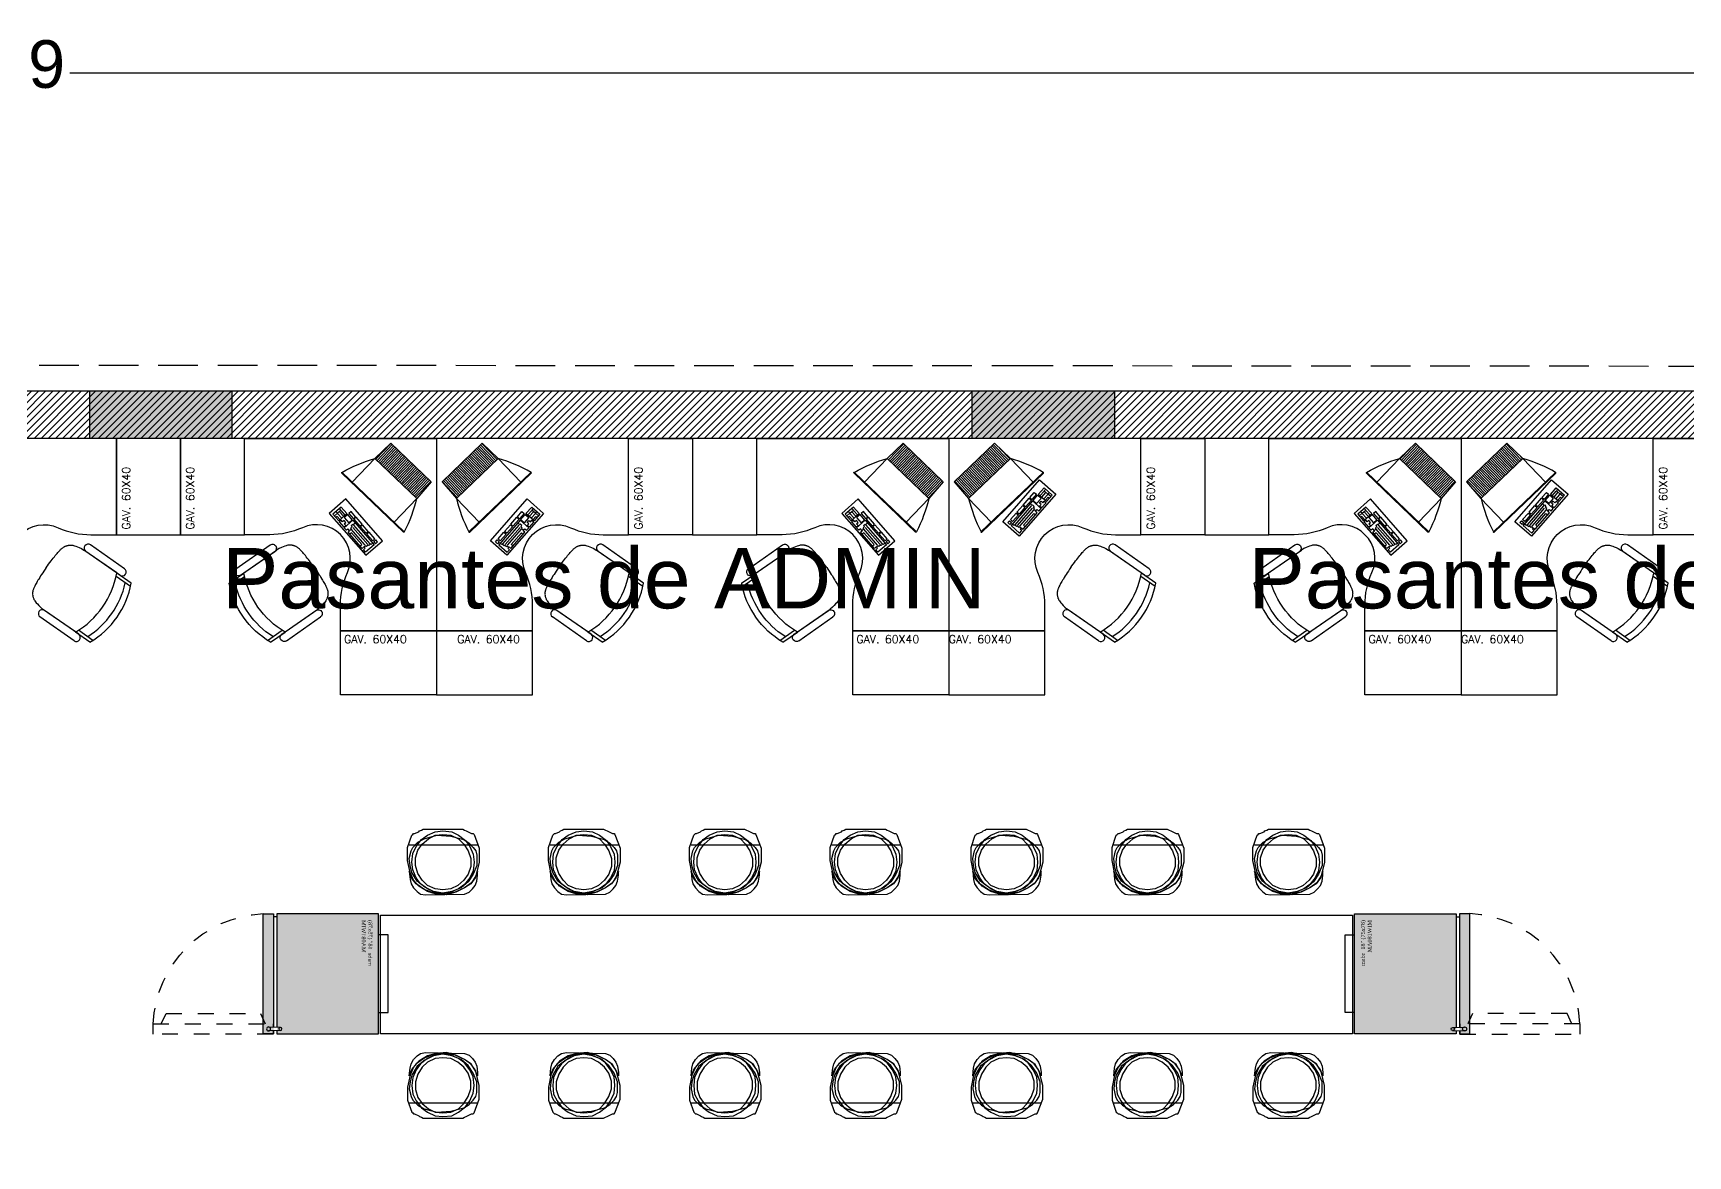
# Model space of a CAD drawing. Header units: millimetres. Extents: x -101 to 3415, y -52 to 1366.
# Drawn here: x 21.1 to 31.52, y 97.95 to 105.02 of the extents above; entities that cross this region are included whole.
import ezdxf

# ---------------------------------------------------------------- set-up
doc = ezdxf.new("R2010")
doc.units = ezdxf.units.MM
for name, pattern in [('-XR 1_ARQUITECTURA TIPO N1-N14-EF$0$HIDDEN2', [0.1875, 0.125, -0.0625]), ('XR LINDERO SUPERIOR$0$A-100a LALA IRAPUATO nave equipo$0$HIDDEN', [0.375, 0.25, -0.125]), ('XR SOTANO 1$0$HIDDEN', [0.375, 0.25, -0.125])]:
    doc.linetypes.add(name, pattern=pattern)
doc.layers.add('-XR 1_ARQUITECTURA TIPO N1-N14-EF$0$DEPTOS MUEBLES COLOR CARPETA DE VENTAS', color=254, linetype='Continuous', plot=False)
for name, color, linetype in [('00_ARQ', 8, 'Continuous'), ('ARQ', 8, 'Continuous'), ('ARQ_MOBILIARIO', 8, 'Continuous'), ('XR EJES SUPERIORES$0$A-COTAS', 8, 'Continuous')]:
    doc.layers.add(name, color=color, linetype=linetype)
doc.styles.add('-XR 1_ARQUITECTURA TIPO N1-N14-EF$0$Standard', font='arial.ttf')
doc.styles.add('ROMANS', font='romans.shx')
doc.styles.add('TÍTULO', font='arial.ttf', dxfattribs={"height": 0.19})
doc.styles.add('XR EJES SUPERIORES$0$Standard', font='arial.ttf')
doc.dimstyles.new('XR EJES SUPERIORES$0$PAÑOS50', dxfattribs={"dimscale": 0.5, "dimtxt": 0.6, "dimasz": 0.3, "dimexe": 0.18, "dimexo": 0.1, "dimgap": 0.09, "dimtad": 0, "dimtih": 1, "dimtoh": 1, "dimzin": 0, "dimdsep": 46, "dimtxsty": 'XR EJES SUPERIORES$0$Standard', "dimblk": 'XR EJES SUPERIORES$0$_ArchTick', "dimcen": 0.09, "dimclrd": 256, "dimclre": 256, "dimclrt": 2, "dimadec": 0, "dimazin": 0, "dimtfac": 1, "dimtix": 1, "dimtmove": 2, "dimatfit": 3, "dimldrblk": 'XR EJES SUPERIORES$0$_ArchTick', "dimfxl": 0.18, "dimtvp": 0.18, "dimtolj": 1, "dimtzin": 0, "dimarcsym": 0})

# ---------------------------------------------------------------- blocks, each defined once
blk = doc.blocks.new('XR COLUMNAS SUPERIORES')
at = {"layer": '00_ARQ', "linetype": 'ByBlock'}
h = blk.add_hatch(color=256, dxfattribs=at)
h.dxf.hatch_style = 1
h.paths.add_polyline_path([(14.269, -0.493), (13.373, -0.493), (13.373, -0.193), (14.269, -0.193)])
h = blk.add_hatch(color=256, dxfattribs=at)
h.dxf.hatch_style = 1
h.paths.add_polyline_path([(19.828, -0.493), (18.931, -0.493), (18.931, -0.193), (19.828, -0.193)])
for points in [[(14.269, -0.493), (13.373, -0.493), (13.373, -0.193), (14.269, -0.193)], [(19.828, -0.493), (18.931, -0.493), (18.931, -0.193), (19.828, -0.193)]]:
    blk.add_lwpolyline(points, close=True, dxfattribs=at)
blk = doc.blocks.new('XR EJES SUPERIORES$0$_ArchTick')
at = {"color": 0, "linetype": 'ByBlock', "const_width": 0.15}
blk.add_lwpolyline([(-0.5, -0.5), (0.5, 0.5)], dxfattribs=at)
blk = doc.blocks.new('*D140')
at = {"layer": 'Defpoints', "color": 0, "linetype": 'Continuous', "transparency": 16777216}
for p in [(8.08, 104.769), (8.08, 102.767), (33.467, 102.767)]:
    blk.add_point(p, dxfattribs=at)
at = {"layer": 'XR EJES SUPERIORES$0$A-COTAS', "linetype": 'Continuous', "lineweight": -2, "transparency": 16777216}
for p, q in [((8.08, 102.817), (8.08, 104.859)), ((33.467, 102.817), (33.467, 104.859)), ((8.08, 104.769), (20.22, 104.769)), ((33.467, 104.769), (21.328, 104.769))]:
    blk.add_line(p, q, dxfattribs=at)
at = {"layer": 'XR EJES SUPERIORES$0$A-COTAS', "linetype": 'Continuous', "lineweight": -2, "transparency": 16777216, "xscale": 0.15, "yscale": 0.15, "zscale": 0.15, "rotation": 180}
blk.add_blockref('XR EJES SUPERIORES$0$_ArchTick', (8.08, 104.769), dxfattribs=at)
at = {"layer": 'XR EJES SUPERIORES$0$A-COTAS', "linetype": 'Continuous', "lineweight": -2, "transparency": 16777216, "xscale": 0.15, "yscale": 0.15, "zscale": 0.15}
blk.add_blockref('XR EJES SUPERIORES$0$_ArchTick', (33.467, 104.769), dxfattribs=at)
at = {"layer": 'XR EJES SUPERIORES$0$A-COTAS', "color": 2, "linetype": 'Continuous', "transparency": 16777216, "insert": (20.774, 104.824), "char_height": 0.3, "attachment_point": 5, "style": 'XR EJES SUPERIORES$0$Standard'}
blk.add_mtext('\\A1;25.39', dxfattribs=at)
blk = doc.blocks.new('A$C435F5787')
at = {"linetype": 'ByBlock'}
for p, q in [((0, 0), (0, 0.483)), ((0, 0.483), (0.19, 0.483)), ((0.076, 0.381), (0.076, 0.457)), ((0.076, 0.457), (0.171, 0.457)), ((0.095, 0.438), (0.095, 0.454)), ((0.137, 0.438), (0.095, 0.438)), ((0.095, 0.381), (0.095, 0.435)), ((0.114, 0.384), (0.114, 0.435)), ((0.137, 0.438), (0.137, 0.454)), ((0.171, 0.438), (0.137, 0.438)), ((0.137, 0.381), (0.137, 0.435)), ((0.171, 0.457), (0.171, 0.381)), ((0.19, 0.483), (0.19, 0)), ((0.038, 0.371), (0.063, 0.371)), ((0.038, 0.311), (0.038, 0.371)), ((0.063, 0.311), (0.038, 0.311)), ((0.038, 0.305), (0.063, 0.305)), ((0.038, 0.225), (0.038, 0.305)), ((0.063, 0.371), (0.063, 0.311)), ((0.063, 0.305), (0.063, 0.225)), ((0.171, 0.381), (0.076, 0.381)), ((0.076, 0.311), (0.076, 0.371)), ((0.076, 0.371), (0.117, 0.371)), ((0.117, 0.311), (0.076, 0.311)), ((0.076, 0.305), (0.076, 0.022)), ((0.175, 0.305), (0.076, 0.305)), ((0.117, 0.371), (0.117, 0.311)), ((0.133, 0.33), (0.133, 0.352)), ((0.133, 0.352), (0.152, 0.352)), ((0.152, 0.33), (0.133, 0.33)), ((0.152, 0.352), (0.152, 0.371)), ((0.152, 0.371), (0.175, 0.371)), ((0.152, 0.311), (0.152, 0.33)), ((0.175, 0.311), (0.152, 0.311)), ((0.156, 0.384), (0.156, 0.419)), ((0.156, 0.419), (0.171, 0.419)), ((0.175, 0.371), (0.175, 0.311)), ((0.175, 0.276), (0.175, 0.305)), ((0.063, 0.225), (0.038, 0.225)), ((0.038, 0.143), (0.038, 0.219)), ((0.038, 0.219), (0.063, 0.219)), ((0.063, 0.219), (0.063, 0.143)), ((0.098, 0.273), (0.079, 0.273)), ((0.117, 0.279), (0.098, 0.279)), ((0.098, 0.279), (0.098, 0.273)), ((0.098, 0.051), (0.098, 0.267)), ((0.117, 0.267), (0.117, 0.279)), ((0.133, 0.267), (0.117, 0.267)), ((0.117, 0.06), (0.117, 0.257)), ((0.133, 0.257), (0.133, 0.267)), ((0.152, 0.257), (0.133, 0.257)), ((0.137, 0.07), (0.137, 0.254)), ((0.156, 0.254), (0.156, 0.276)), ((0.156, 0.276), (0.175, 0.276)), ((0.175, 0.254), (0.156, 0.254)), ((0.156, 0.095), (0.156, 0.229)), ((0.156, 0.229), (0.175, 0.229)), ((0.175, 0.067), (0.175, 0.254)), ((0.063, 0.143), (0.038, 0.143)), ((0.038, 0.133), (0.063, 0.133)), ((0.038, 0.057), (0.038, 0.133)), ((0.063, 0.057), (0.038, 0.057)), ((0.038, 0.044), (0.063, 0.044)), ((0.038, 0.022), (0.038, 0.044)), ((0.063, 0.022), (0.038, 0.022)), ((0.063, 0.133), (0.063, 0.057)), ((0.063, 0.044), (0.063, 0.022)), ((0.076, 0.022), (0.175, 0.022)), ((0.079, 0.041), (0.095, 0.041)), ((0.095, 0.041), (0.095, 0.048)), ((0.095, 0.048), (0.117, 0.048)), ((0.117, 0.048), (0.117, 0.054)), ((0.117, 0.054), (0.137, 0.054)), ((0.137, 0.054), (0.137, 0.063)), ((0.137, 0.063), (0.156, 0.063)), ((0.175, 0.095), (0.156, 0.095)), ((0.156, 0.051), (0.156, 0.067)), ((0.156, 0.067), (0.175, 0.067)), ((0.175, 0.051), (0.156, 0.051)), ((0.175, 0.022), (0.175, 0.051)), ((0.19, 0), (0, 0))]:
    blk.add_line(p, q, dxfattribs=at)
blk = doc.blocks.new('m-tv pla')
h = blk.add_hatch()
h.set_pattern_fill('ANSI31', color=256, scale=0.005, angle=45, style=0)
h.set_pattern_definition([(90, (-254.158094, -242.753814), (-0.015875, 2e-18), [])])
h.paths.add_polyline_path([(0.24, -0.474), (0.25, -0.284), (-0.25, -0.284), (-0.24, -0.474)])
for p, q in [((0.373, 0), (-0.373, 0)), ((-0.368, 0.006), (0.368, 0.006)), ((-0.25, -0.284), (-0.25, 0)), ((0.25, -0.284), (0.25, 0)), ((-0.24, -0.474), (-0.25, -0.284)), ((-0.25, -0.284), (0.25, -0.284)), ((0.24, -0.474), (0.25, -0.284)), ((-0.24, -0.474), (0.24, -0.474))]:
    blk.add_line(p, q)
for centre, radius, start, end in [((-0.368, 0.001), 0.005, 90, 196.7752), ((0.898, 0.383), 1.327, 196.7752, 210.1505), ((-0.898, 0.383), 1.327, 329.8495, 343.2248), ((0.368, 0.001), 0.005, 343.2248, 90)]:
    blk.add_arc(centre, radius, start, end)
blk = doc.blocks.new('A$C369842D8')
for p, q in [((0.05, 0.491), (0.05, 0.381)), ((0.07, 0.5), (0.07, 0.39)), ((0.48, 0.5), (0.48, 0.39)), ((0.5, 0.491), (0.5, 0.381)), ((0, 0.405), (0, 0.145)), ((0.05, 0.405), (0.05, 0.145)), ((0.05, 0.38), (0.05, 0.13)), ((0.5, 0.405), (0.5, 0.145)), ((0.5, 0.38), (0.5, 0.13)), ((0.55, 0.405), (0.55, 0.145))]:
    blk.add_line(p, q)
for points in [[(0.275, 0), (0.262, 0), (0.249, 0), (0.236, 0.001), (0.224, 0.001), (0.212, 0.001), (0.201, 0.002), (0.19, 0.003), (0.181, 0.003), (0.172, 0.004), (0.164, 0.005), (0.157, 0.005), (0.15, 0.006), (0.145, 0.007), (0.139, 0.008), (0.134, 0.009), (0.13, 0.009), (0.126, 0.01), (0.122, 0.011), (0.118, 0.012), (0.114, 0.013), (0.111, 0.014), (0.108, 0.015), (0.105, 0.017), (0.102, 0.018), (0.1, 0.019), (0.097, 0.021), (0.095, 0.022), (0.093, 0.024), (0.091, 0.025), (0.089, 0.027), (0.087, 0.028), (0.085, 0.03), (0.083, 0.032), (0.081, 0.034), (0.079, 0.036), (0.077, 0.039), (0.075, 0.041), (0.073, 0.044), (0.071, 0.048), (0.068, 0.051), (0.066, 0.056), (0.064, 0.061), (0.062, 0.067), (0.059, 0.075), (0.057, 0.085), (0.055, 0.097), (0.052, 0.112), (0.05, 0.13)], [(0.275, 0), (0.288, 0), (0.301, 0), (0.314, 0.001), (0.326, 0.001), (0.338, 0.001), (0.349, 0.002), (0.36, 0.003), (0.369, 0.003), (0.378, 0.004), (0.386, 0.005), (0.393, 0.005), (0.4, 0.006), (0.405, 0.007), (0.411, 0.008), (0.416, 0.009), (0.42, 0.009), (0.424, 0.01), (0.428, 0.011), (0.432, 0.012), (0.436, 0.013), (0.439, 0.014), (0.442, 0.015), (0.445, 0.017), (0.448, 0.018), (0.45, 0.019), (0.453, 0.021), (0.455, 0.022), (0.457, 0.024), (0.459, 0.025), (0.461, 0.027), (0.463, 0.028), (0.465, 0.03), (0.467, 0.032), (0.469, 0.034), (0.471, 0.036), (0.473, 0.039), (0.475, 0.041), (0.477, 0.044), (0.479, 0.048), (0.482, 0.051), (0.484, 0.056), (0.486, 0.061), (0.488, 0.067), (0.491, 0.075), (0.493, 0.085), (0.495, 0.097), (0.498, 0.112), (0.5, 0.13)]]:
    blk.add_lwpolyline(points)
for centre, radius, start, end in [((0.275, 0), 0.54, 65.3885, 114.6115), ((0.025, 0.405), 0.025, 0, 180), ((0.275, -0.11), 0.54, 65.3885, 114.6115), ((0.275, -0.04), 0.54, 67.7008, 112.2992), ((0.525, 0.405), 0.025, 0, 180), ((0.025, 0.145), 0.025, 180, 0), ((0.525, 0.145), 0.025, 180, 0)]:
    blk.add_arc(centre, radius, start, end)
blk = doc.blocks.new('*U286')
at = {"layer": 'ARQ'}
for p, q in [((-0.215, 0.06), (-0.21, 0.109)), ((-0.21, 0.109), (-0.204, 0.136)), ((-0.188, 0.114), (-0.21, 0.065)), ((-0.204, 0.136), (-0.188, 0.163)), ((-0.171, 0.136), (-0.199, 0.103)), ((-0.166, 0.12), (-0.199, 0.065)), ((-0.188, 0.163), (-0.166, 0.185)), ((-0.155, 0.152), (-0.188, 0.114)), ((-0.117, 0.174), (-0.171, 0.136)), ((-0.144, 0.136), (-0.171, 0.098)), ((-0.166, 0.185), (-0.144, 0.201)), ((-0.117, 0.158), (-0.166, 0.12)), ((-0.133, 0.114), (-0.161, 0.071)), ((-0.101, 0.185), (-0.155, 0.152)), ((-0.144, 0.201), (-0.112, 0.207)), ((-0.101, 0.169), (-0.144, 0.136)), ((-0.101, 0.147), (-0.133, 0.114)), ((-0.057, 0.196), (-0.117, 0.174)), ((-0.063, 0.185), (-0.117, 0.158)), ((-0.112, 0.207), (0.133, 0.201)), ((-0.046, 0.201), (-0.101, 0.185)), ((-0.057, 0.19), (-0.101, 0.169)), ((-0.052, 0.169), (-0.101, 0.147)), ((-0.003, 0.196), (-0.063, 0.185)), ((0.008, 0.201), (-0.057, 0.196)), ((-0.003, 0.196), (-0.057, 0.19)), ((-0.003, 0.174), (-0.052, 0.169)), ((0.019, 0.207), (-0.046, 0.201)), ((0.052, 0.185), (-0.003, 0.196)), ((0.046, 0.19), (-0.003, 0.196)), ((0.046, 0.169), (-0.003, 0.174)), ((0.074, 0.19), (0.008, 0.201)), ((0.079, 0.19), (0.019, 0.207)), ((0.095, 0.169), (0.046, 0.19)), ((0.09, 0.147), (0.046, 0.169)), ((0.112, 0.163), (0.052, 0.185)), ((0.133, 0.163), (0.074, 0.19)), ((0.133, 0.163), (0.079, 0.19)), ((0.128, 0.114), (0.09, 0.147)), ((0.133, 0.141), (0.095, 0.169)), ((0.155, 0.125), (0.112, 0.163)), ((0.155, 0.076), (0.128, 0.114)), ((0.133, 0.201), (0.161, 0.19)), ((0.172, 0.136), (0.133, 0.163)), ((0.177, 0.131), (0.133, 0.163)), ((0.166, 0.098), (0.133, 0.141)), ((0.188, 0.076), (0.155, 0.125)), ((0.161, 0.19), (0.182, 0.169)), ((0.199, 0.098), (0.172, 0.136)), ((0.204, 0.087), (0.177, 0.131)), ((0.182, 0.169), (0.199, 0.147)), ((0.199, 0.147), (0.21, 0.12)), ((0.21, 0.12), (0.215, 0.082)), ((-0.21, 0.065), (-0.226, -0.011)), ((-0.199, 0.103), (-0.215, 0.06)), ((-0.215, 0.06), (-0.215, 0.06)), ((-0.21, 0.022), (-0.215, -0.022)), ((-0.199, 0.065), (-0.21, 0.022)), ((-0.193, 0.049), (-0.199, 0)), ((-0.171, 0.098), (-0.193, 0.049)), ((-0.161, 0.071), (-0.177, 0.022)), ((-0.177, 0.022), (-0.177, -0.027)), ((0.172, 0.027), (0.155, 0.076)), ((0.188, 0.054), (0.166, 0.098)), ((0.172, -0.022), (0.172, 0.027)), ((0.21, 0.022), (0.188, 0.076)), ((0.193, 0), (0.188, 0.054)), ((0.215, 0.06), (0.199, 0.098)), ((0.226, 0), (0.204, 0.087)), ((0.21, -0.044), (0.21, 0.022)), ((0.215, 0.082), (0.215, 0.06)), ((-0.226, -0.011), (-0.226, -0.093)), ((-0.226, -0.093), (-0.199, -0.169)), ((-0.215, -0.022), (-0.204, -0.071)), ((-0.204, -0.071), (-0.193, -0.093)), ((-0.199, 0), (-0.193, -0.055)), ((-0.193, -0.055), (-0.171, -0.098)), ((-0.193, -0.093), (-0.161, -0.125)), ((-0.193, -0.093), (-0.193, -0.093)), ((-0.177, -0.027), (-0.161, -0.076)), ((-0.171, -0.098), (-0.139, -0.142)), ((-0.161, -0.076), (-0.133, -0.114)), ((0.128, -0.114), (0.155, -0.071)), ((0.139, -0.136), (0.166, -0.098)), ((0.155, -0.071), (0.172, -0.022)), ((0.161, -0.12), (0.188, -0.093)), ((0.166, -0.098), (0.188, -0.049)), ((0.188, -0.049), (0.193, 0)), ((0.188, -0.093), (0.204, -0.071)), ((0.193, -0.174), (0.226, -0.087)), ((0.204, -0.071), (0.21, -0.044)), ((0.226, -0.087), (0.226, 0)), ((-0.215, -0.109), (0.215, -0.109)), ((-0.199, -0.169), (-0.193, -0.174)), ((-0.199, -0.169), (-0.199, -0.169)), ((-0.193, -0.174), (-0.188, -0.18)), ((-0.188, -0.18), (-0.182, -0.18)), ((-0.182, -0.18), (-0.155, -0.191)), ((-0.161, -0.125), (-0.122, -0.147)), ((-0.155, -0.191), (-0.15, -0.196)), ((-0.15, -0.196), (-0.139, -0.201)), ((-0.139, -0.142), (-0.101, -0.169)), ((-0.139, -0.201), (-0.128, -0.207)), ((-0.133, -0.114), (-0.095, -0.147)), ((-0.128, -0.207), (0.122, -0.207)), ((-0.122, -0.147), (-0.041, -0.169)), ((-0.101, -0.169), (-0.052, -0.191)), ((-0.095, -0.147), (-0.052, -0.169)), ((-0.052, -0.169), (-0.003, -0.174)), ((-0.052, -0.191), (-0.003, -0.196)), ((-0.041, -0.169), (0.046, -0.163)), ((-0.003, -0.174), (0.046, -0.169)), ((-0.003, -0.174), (-0.003, -0.174)), ((-0.003, -0.196), (0.052, -0.191)), ((-0.003, -0.196), (-0.003, -0.196)), ((0.046, -0.163), (0.128, -0.142)), ((0.046, -0.169), (0.095, -0.147)), ((0.052, -0.191), (0.095, -0.169)), ((0.095, -0.147), (0.128, -0.114)), ((0.095, -0.169), (0.139, -0.136)), ((0.122, -0.207), (0.133, -0.201)), ((0.128, -0.142), (0.161, -0.12)), ((0.133, -0.201), (0.144, -0.196)), ((0.144, -0.196), (0.177, -0.18)), ((0.177, -0.18), (0.182, -0.18)), ((0.182, -0.18), (0.188, -0.18)), ((0.188, -0.18), (0.193, -0.174))]:
    blk.add_line(p, q, dxfattribs=at)
blk = doc.blocks.new('*U287')
at = {"layer": 'ARQ_MOBILIARIO', "color": 0, "linetype": 'ByBlock', "lineweight": -2, "transparency": 16777216}
for p in [(0, 0), (0.887, 0), (1.775, 0), (2.662, 0), (3.549, 0), (4.437, 0), (5.324, 0)]:
    blk.add_blockref('*U286', p, dxfattribs=at)
blk = doc.blocks.new('*U288')
at = {"layer": 'ARQ'}
for p, q in [((-0.215, 0.06), (-0.21, 0.109)), ((-0.21, 0.109), (-0.204, 0.136)), ((-0.188, 0.114), (-0.21, 0.065)), ((-0.204, 0.136), (-0.188, 0.163)), ((-0.171, 0.136), (-0.199, 0.103)), ((-0.166, 0.12), (-0.199, 0.065)), ((-0.188, 0.163), (-0.166, 0.185)), ((-0.155, 0.152), (-0.188, 0.114)), ((-0.117, 0.174), (-0.171, 0.136)), ((-0.144, 0.136), (-0.171, 0.098)), ((-0.166, 0.185), (-0.144, 0.201)), ((-0.117, 0.158), (-0.166, 0.12)), ((-0.133, 0.114), (-0.161, 0.071)), ((-0.101, 0.185), (-0.155, 0.152)), ((-0.144, 0.201), (-0.112, 0.207)), ((-0.101, 0.169), (-0.144, 0.136)), ((-0.101, 0.147), (-0.133, 0.114)), ((-0.057, 0.196), (-0.117, 0.174)), ((-0.063, 0.185), (-0.117, 0.158)), ((-0.112, 0.207), (0.133, 0.201)), ((-0.046, 0.201), (-0.101, 0.185)), ((-0.057, 0.19), (-0.101, 0.169)), ((-0.052, 0.169), (-0.101, 0.147)), ((-0.003, 0.196), (-0.063, 0.185)), ((0.008, 0.201), (-0.057, 0.196)), ((-0.003, 0.196), (-0.057, 0.19)), ((-0.003, 0.174), (-0.052, 0.169)), ((0.019, 0.207), (-0.046, 0.201)), ((0.052, 0.185), (-0.003, 0.196)), ((0.046, 0.19), (-0.003, 0.196)), ((0.046, 0.169), (-0.003, 0.174)), ((0.074, 0.19), (0.008, 0.201)), ((0.079, 0.19), (0.019, 0.207)), ((0.095, 0.169), (0.046, 0.19)), ((0.09, 0.147), (0.046, 0.169)), ((0.112, 0.163), (0.052, 0.185)), ((0.133, 0.163), (0.074, 0.19)), ((0.133, 0.163), (0.079, 0.19)), ((0.128, 0.114), (0.09, 0.147)), ((0.133, 0.141), (0.095, 0.169)), ((0.155, 0.125), (0.112, 0.163)), ((0.155, 0.076), (0.128, 0.114)), ((0.133, 0.201), (0.161, 0.19)), ((0.172, 0.136), (0.133, 0.163)), ((0.177, 0.131), (0.133, 0.163)), ((0.166, 0.098), (0.133, 0.141)), ((0.188, 0.076), (0.155, 0.125)), ((0.161, 0.19), (0.182, 0.169)), ((0.199, 0.098), (0.172, 0.136)), ((0.204, 0.087), (0.177, 0.131)), ((0.182, 0.169), (0.199, 0.147)), ((0.199, 0.147), (0.21, 0.12)), ((0.21, 0.12), (0.215, 0.082)), ((-0.21, 0.065), (-0.226, -0.011)), ((-0.199, 0.103), (-0.215, 0.06)), ((-0.215, 0.06), (-0.215, 0.06)), ((-0.21, 0.022), (-0.215, -0.022)), ((-0.199, 0.065), (-0.21, 0.022)), ((-0.193, 0.049), (-0.199, 0)), ((-0.171, 0.098), (-0.193, 0.049)), ((-0.161, 0.071), (-0.177, 0.022)), ((-0.177, 0.022), (-0.177, -0.027)), ((0.172, 0.027), (0.155, 0.076)), ((0.188, 0.054), (0.166, 0.098)), ((0.172, -0.022), (0.172, 0.027)), ((0.21, 0.022), (0.188, 0.076)), ((0.193, 0), (0.188, 0.054)), ((0.215, 0.06), (0.199, 0.098)), ((0.226, 0), (0.204, 0.087)), ((0.21, -0.044), (0.21, 0.022)), ((0.215, 0.082), (0.215, 0.06)), ((-0.226, -0.011), (-0.226, -0.093)), ((-0.226, -0.093), (-0.199, -0.169)), ((-0.215, -0.022), (-0.204, -0.071)), ((-0.204, -0.071), (-0.193, -0.093)), ((-0.199, 0), (-0.193, -0.055)), ((-0.193, -0.055), (-0.171, -0.098)), ((-0.193, -0.093), (-0.161, -0.125)), ((-0.193, -0.093), (-0.193, -0.093)), ((-0.177, -0.027), (-0.161, -0.076)), ((-0.171, -0.098), (-0.139, -0.142)), ((-0.161, -0.076), (-0.133, -0.114)), ((0.128, -0.114), (0.155, -0.071)), ((0.139, -0.136), (0.166, -0.098)), ((0.155, -0.071), (0.172, -0.022)), ((0.161, -0.12), (0.188, -0.093)), ((0.166, -0.098), (0.188, -0.049)), ((0.188, -0.049), (0.193, 0)), ((0.188, -0.093), (0.204, -0.071)), ((0.193, -0.174), (0.226, -0.087)), ((0.204, -0.071), (0.21, -0.044)), ((0.226, -0.087), (0.226, 0)), ((-0.215, -0.109), (0.215, -0.109)), ((-0.199, -0.169), (-0.193, -0.174)), ((-0.199, -0.169), (-0.199, -0.169)), ((-0.193, -0.174), (-0.188, -0.18)), ((-0.188, -0.18), (-0.182, -0.18)), ((-0.182, -0.18), (-0.155, -0.191)), ((-0.161, -0.125), (-0.122, -0.147)), ((-0.155, -0.191), (-0.15, -0.196)), ((-0.15, -0.196), (-0.139, -0.201)), ((-0.139, -0.142), (-0.101, -0.169)), ((-0.139, -0.201), (-0.128, -0.207)), ((-0.133, -0.114), (-0.095, -0.147)), ((-0.128, -0.207), (0.122, -0.207)), ((-0.122, -0.147), (-0.041, -0.169)), ((-0.101, -0.169), (-0.052, -0.191)), ((-0.095, -0.147), (-0.052, -0.169)), ((-0.052, -0.169), (-0.003, -0.174)), ((-0.052, -0.191), (-0.003, -0.196)), ((-0.041, -0.169), (0.046, -0.163)), ((-0.003, -0.174), (0.046, -0.169)), ((-0.003, -0.174), (-0.003, -0.174)), ((-0.003, -0.196), (0.052, -0.191)), ((-0.003, -0.196), (-0.003, -0.196)), ((0.046, -0.163), (0.128, -0.142)), ((0.046, -0.169), (0.095, -0.147)), ((0.052, -0.191), (0.095, -0.169)), ((0.095, -0.147), (0.128, -0.114)), ((0.095, -0.169), (0.139, -0.136)), ((0.122, -0.207), (0.133, -0.201)), ((0.128, -0.142), (0.161, -0.12)), ((0.133, -0.201), (0.144, -0.196)), ((0.144, -0.196), (0.177, -0.18)), ((0.177, -0.18), (0.182, -0.18)), ((0.182, -0.18), (0.188, -0.18)), ((0.188, -0.18), (0.193, -0.174))]:
    blk.add_line(p, q, dxfattribs=at)
blk = doc.blocks.new('*U289')
at = {"layer": 'ARQ_MOBILIARIO', "color": 0, "linetype": 'ByBlock', "lineweight": -2, "transparency": 16777216}
for p in [(0, 0), (0.887, 0), (1.775, 0), (2.662, 0), (3.549, 0), (4.437, 0), (5.324, 0)]:
    blk.add_blockref('*U288', p, dxfattribs=at)
blk = doc.blocks.new('-XR 1_ARQUITECTURA TIPO N1-N14-EF$0$REFRIGERADOR')
at = {"layer": '-XR 1_ARQUITECTURA TIPO N1-N14-EF$0$DEPTOS MUEBLES COLOR CARPETA DE VENTAS'}
h = blk.add_hatch(color=256, dxfattribs=at)
h.dxf.hatch_style = 1
h.paths.add_polyline_path([(-0.375, 0.72), (0.375, 0.72), (0.375, 0.085), (-0.375, 0.085)])
h = blk.add_hatch(color=256, dxfattribs=at)
h.dxf.hatch_style = 1
h.paths.add_polyline_path([(-0.375, 0), (0.375, 0), (0.375, 0.065), (-0.375, 0.065)])
for p, q in [((-0.355, 0.108), (-0.357, 0.033)), ((-0.335, 0.108), (-0.333, 0.033)), ((0.355, 0.085), (0.355, 0.065))]:
    blk.add_line(p, q)
for points in [[(-0.243, 0.72), (-0.243, 0.78), (0.243, 0.78), (0.243, 0.72)], [(-0.356, 0.085), (-0.375, 0.085), (-0.375, 0.72), (0.375, 0.72), (0.375, 0.085), (-0.334, 0.085)], [(-0.356, 0.065), (-0.375, 0.065), (-0.375, 0), (0.375, 0), (0.375, 0.065), (-0.334, 0.065)]]:
    blk.add_lwpolyline(points)
at = {"color": 8, "linetype": '-XR 1_ARQUITECTURA TIPO N1-N14-EF$0$HIDDEN2', "ltscale": 0.5}
for points in [[(-0.357, 0.062), (-0.378, 0.062), (-0.378, -0.688), (-0.313, -0.688), (-0.313, 0.062), (-0.333, 0.062)], [(-0.313, -0.637), (-0.248, -0.607), (-0.248, -0.017), (-0.313, 0.013)]]:
    blk.add_lwpolyline(points, dxfattribs=at)
for centre, radius in [((-0.345, 0.107), 0.01), ((-0.345, 0.033), 0.0125)]:
    blk.add_circle(centre, radius)
blk.add_arc((-0.345, 0.033), 0.721, 272.5845, 357.4155, dxfattribs=at)
at = {"layer": 'Defpoints', "insert": (0.335, 0.681), "char_height": 0.025, "width": 0.38054, "attachment_point": 3, "style": '-XR 1_ARQUITECTURA TIPO N1-N14-EF$0$Standard'}
blk.add_mtext('\\pxb0.41667,a0.41667;{\\fTimes New Roman|b0|i0|c0|p16;mabe  18" (75x78)\\PMA081WIM}', dxfattribs=at)

msp = doc.modelspace()

# ---------------------------------------------------------------- hatches: boundary and pattern name
at = {"layer": '00_ARQ'}
h = msp.add_hatch(dxfattribs=at)
h.set_pattern_fill('ANSI31', color=8, scale=0.01)
h.set_pattern_definition([(45, (8.080342, 102.960372), (-0.02245064, 0.02245064), [])])
h.paths.add_polyline_path([(12.857, 102.767), (33.467, 102.767), (33.467, 102.467), (12.857, 102.467)])

# ---------------------------------------------------------------- linework, layer by layer
at = {"layer": '00_ARQ', "linetype": 'XR LINDERO SUPERIOR$0$A-100a LALA IRAPUATO nave equipo$0$HIDDEN'}
msp.add_lwpolyline([(8.049, 87.92), (14.845, 87.922), (27.802, 87.922), (38.814, 87.92), (38.78, 94.304), (38.771, 102.917), (27.385, 102.925), (18.113, 102.929), (10.623, 102.932), (8.08, 102.96), (8.049, 87.92)], dxfattribs=at)
at = {"layer": '00_ARQ'}
msp.add_lwpolyline([(12.857, 102.767), (33.467, 102.767), (33.467, 102.467), (12.857, 102.467)], close=True, dxfattribs=at)
at = {"layer": 'ARQ_MOBILIARIO', "ltscale": 0.01}
for points in [[(21.254, 101.906, 0.105703), (21.461, 101.862), (21.621, 101.862), (21.621, 102.467), (20.411, 102.467), (20.411, 101.257), (21.016, 101.257), (21.016, 101.418, 0.105703), (20.972, 101.624, -0.689027)], [(22.793, 101.906, -0.105703), (22.587, 101.862), (22.427, 101.862), (22.427, 102.467), (23.637, 102.467), (23.637, 101.257), (23.032, 101.257), (23.032, 101.418, -0.105703), (23.076, 101.624, 0.689027)], [(24.481, 101.906, 0.105703), (24.687, 101.862), (24.847, 101.862), (24.847, 102.467), (23.637, 102.467), (23.637, 101.257), (24.242, 101.257), (24.242, 101.418, 0.105703), (24.198, 101.624, -0.689027)], [(26.02, 101.906, -0.105703), (25.814, 101.862), (25.654, 101.862), (25.654, 102.467), (26.864, 102.467), (26.864, 101.257), (26.259, 101.257), (26.259, 101.418, -0.105703), (26.303, 101.624, 0.689027)], [(27.708, 101.906, 0.105703), (27.914, 101.862), (28.074, 101.862), (28.074, 102.467), (26.864, 102.467), (26.864, 101.257), (27.469, 101.257), (27.469, 101.418, 0.105703), (27.425, 101.624, -0.689027)], [(29.247, 101.906, -0.105703), (29.04, 101.862), (28.88, 101.862), (28.88, 102.467), (30.09, 102.467), (30.09, 101.257), (29.485, 101.257), (29.485, 101.418, -0.105703), (29.529, 101.624, 0.689027)], [(30.934, 101.906, 0.105703), (31.14, 101.862), (31.3, 101.862), (31.3, 102.467), (30.09, 102.467), (30.09, 101.257), (30.695, 101.257), (30.695, 101.418, 0.105703), (30.651, 101.624, -0.689027)]]:
    msp.add_lwpolyline(points, format="xyb", close=True, dxfattribs=at)
for points in [[(21.621, 101.862), (22.024, 101.862), (22.024, 102.467), (21.621, 102.467)], [(22.024, 101.862), (22.427, 101.862), (22.427, 102.467), (22.024, 102.467)], [(25.25, 101.862), (24.847, 101.862), (24.847, 102.467), (25.25, 102.467)], [(25.25, 101.862), (25.654, 101.862), (25.654, 102.467), (25.25, 102.467)], [(28.477, 101.862), (28.074, 101.862), (28.074, 102.467), (28.477, 102.467)], [(28.477, 101.862), (28.88, 101.862), (28.88, 102.467), (28.477, 102.467)], [(31.704, 101.862), (31.3, 101.862), (31.3, 102.467), (31.704, 102.467)], [(23.637, 101.257), (23.637, 100.854), (23.032, 100.854), (23.032, 101.257)], [(23.637, 101.257), (23.637, 100.854), (24.242, 100.854), (24.242, 101.257)], [(26.864, 101.257), (26.864, 100.854), (26.259, 100.854), (26.259, 101.257)], [(26.864, 101.257), (26.864, 100.854), (27.469, 100.854), (27.469, 101.257)], [(30.09, 101.257), (30.09, 100.854), (29.485, 100.854), (29.485, 101.257)], [(30.09, 101.257), (30.09, 100.854), (30.695, 100.854), (30.695, 101.257)]]:
    msp.add_lwpolyline(points, close=True, dxfattribs=at)
at = {"layer": 'ARQ_MOBILIARIO'}
msp.add_lwpolyline([(23.285, 98.719), (23.285, 98.795), (23.285, 99.465), (29.407, 99.465), (29.407, 98.719)], close=True, dxfattribs=at)

# ---------------------------------------------------------------- block references
at = {"layer": '00_ARQ'}
msp.add_blockref('XR COLUMNAS SUPERIORES', (8.08, 102.96), dxfattribs=at)
at = {"layer": 'ARQ_MOBILIARIO'}
for name, p, xscale, yscale, zscale, rotation in [('m-tv pla', (23.238, 102.067), -0.7285030212999956, 0.7285030212999954, 0.7285030212999954, 136.2766767066466), ('m-tv pla', (24.037, 102.067), 0.7285030212999954, 0.7285030212999954, 0.7285030212999954, 223.7233232933534), ('m-tv pla', (26.464, 102.067), -0.7285030212999956, 0.7285030212999954, 0.7285030212999954, 136.2766767066466), ('m-tv pla', (27.263, 102.067), 0.7285030212999953, 0.7285030212999953, 0.7285030212999953, 223.7233232933533), ('m-tv pla', (29.691, 102.067), -0.7285030212999956, 0.7285030212999954, 0.7285030212999954, 136.2766767066466), ('m-tv pla', (30.49, 102.067), 0.7285030212999953, 0.7285030212999953, 0.7285030212999953, 223.7233232933533), ('-XR 1_ARQUITECTURA TIPO N1-N14-EF$0$REFRIGERADOR', (22.546, 99.097), -1.00830868, 1.00830868, 1.00830868, 270), ('-XR 1_ARQUITECTURA TIPO N1-N14-EF$0$REFRIGERADOR', (30.146, 99.097), 1.00830868, 1.00830868, 1.00830868, 90.00000000000001)]:
    msp.add_blockref(name, p, dxfattribs=dict(at, xscale=xscale, yscale=yscale, zscale=zscale, rotation=rotation))
at = {"layer": 'ARQ_MOBILIARIO', "ltscale": 0.01}
for name, p, xscale, yscale, zscale, rotation in [('A$C435F5787', (27.204, 101.944), 0.7259822495999997, 0.7259822495999997, 0.7259822495999997, 318.8063062771833), ('A$C435F5787', (30.43, 101.944), 0.7259822495999997, 0.7259822495999997, 0.7259822495999997, 318.8063062771833), ('A$C435F5787', (23.297, 101.823), -0.7259822496, 0.7259822496, 0.7259822496, 41.19369372281672), ('A$C435F5787', (23.977, 101.823), 0.7259822495999997, 0.7259822495999997, 0.7259822495999997, 318.8063062771833), ('A$C435F5787', (26.524, 101.823), -0.7259822496, 0.7259822496, 0.7259822496, 41.19369372281672), ('A$C435F5787', (29.751, 101.823), -0.7259822496, 0.7259822496, 0.7259822496, 41.19369372281672), ('A$C369842D8', (21.338, 101.882), 1.00830868, 1.00830868, 1.00830868, 235.021851721291), ('A$C369842D8', (22.709, 101.882), -1.00830868, 1.00830868, 1.00830868, 124.978148278709), ('A$C369842D8', (24.565, 101.882), 1.00830868, 1.00830868, 1.00830868, 235.021851721291), ('A$C369842D8', (25.936, 101.882), -1.00830868, 1.00830868, 1.00830868, 124.978148278709), ('A$C369842D8', (27.791, 101.882), 1.00830868, 1.00830868, 1.00830868, 235.021851721291), ('A$C369842D8', (29.163, 101.882), -1.00830868, 1.00830868, 1.00830868, 124.978148278709), ('A$C369842D8', (31.018, 101.882), 1.00830868, 1.00830868, 1.00830868, 235.021851721291)]:
    msp.add_blockref(name, p, dxfattribs=dict(at, xscale=xscale, yscale=yscale, zscale=zscale, rotation=rotation))
at = {"layer": 'ARQ_MOBILIARIO', "linetype": 'XR SOTANO 1$0$HIDDEN', "xscale": -1, "rotation": 180}
msp.add_blockref('*U289', (23.681, 99.8), dxfattribs=at)
at = {"layer": 'ARQ_MOBILIARIO', "linetype": 'XR SOTANO 1$0$HIDDEN'}
msp.add_blockref('*U287', (23.681, 98.394), dxfattribs=at)

# ---------------------------------------------------------------- texts
at = {"layer": '00_ARQ', "ltscale": 0.3, "style": 'TÍTULO'}
for s, p in [('Pasantes de ADMIN', (22.287, 101.398, 1.448)), ('Pasantes de I+D', (28.752, 101.398, 1.448))]:
    msp.add_text(s, height=0.38, dxfattribs=at).set_placement(p)
at = {"layer": 'ARQ_MOBILIARIO', "ltscale": 0.01, "style": 'ROMANS'}
for rotation, p in [(90, (21.708, 101.894)), (90, (22.111, 101.894)), (90, (24.935, 101.894)), (90, (28.161, 101.894)), (90, (31.388, 101.894)), (0, (23.055, 101.179)), (360, (23.768, 101.179)), (0, (26.282, 101.179)), (360, (26.864, 101.179)), (0, (29.508, 101.179)), (360, (30.09, 101.179))]:
    msp.add_text('GAV. 60X40', height=0.0504, rotation=rotation, dxfattribs=at).set_placement(p)

# ---------------------------------------------------------------- dimensions: what is measured, and where the dimension line sits
at = {"layer": 'XR EJES SUPERIORES$0$A-COTAS', "linetype": 'Continuous'}
dim = msp.add_linear_dim(base=(8.08, 104.769), p1=(33.467, 102.767), p2=(8.08, 102.767), dimstyle='XR EJES SUPERIORES$0$PAÑOS50', dxfattribs=at)
dim.commit()
dim.dimension.update_dxf_attribs({"geometry": '*D140', "text_midpoint": (20.774, 104.824)})

doc.saveas('drawing.dxf')
